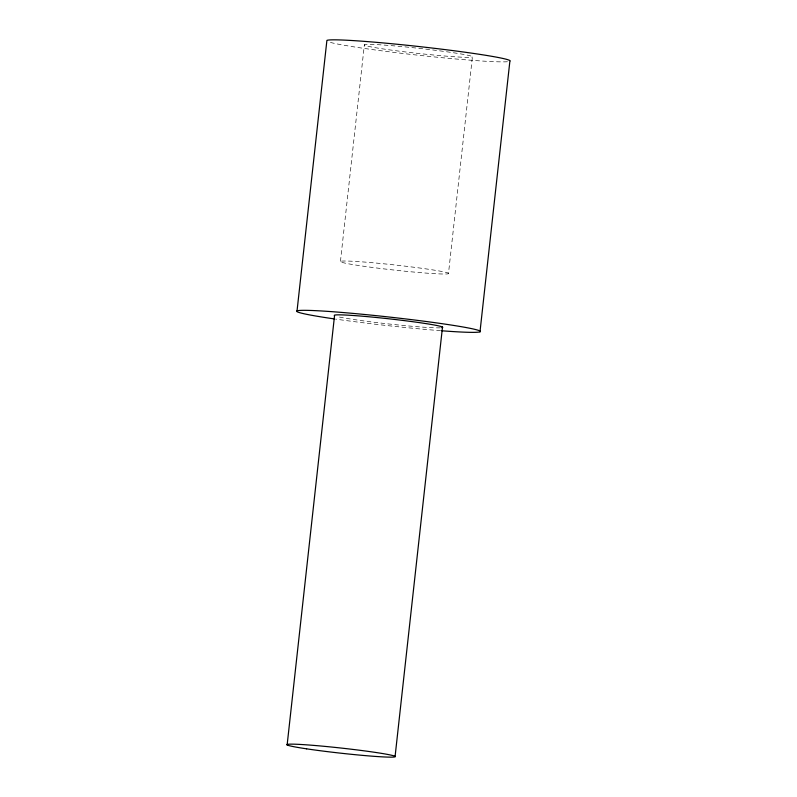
<?xml version="1.0" encoding="UTF-8"?>
<svg xmlns="http://www.w3.org/2000/svg" width="797" height="797" viewBox="0 0 797 797"><rect width="100%" height="100%" fill="white"/><g stroke="black" fill="none" stroke-linecap="round" stroke-linejoin="round"><path stroke-width="0.6" stroke-dasharray="3.98 2.99" d="M340.458 261.326L364.378 44.672M448.462 273.69A54.555 2.57 6.3 0 0 371.711 262.661A54.555 2.57 6.3 0 0 363.203 266.178A54.555 2.57 6.3 0 0 448.462 273.69L472.382 57.045A54.555 2.57 6.3 0 0 395.631 46.007A54.555 2.57 6.3 0 0 387.123 49.524A54.555 2.57 6.3 0 0 472.382 57.045M507.42 61.738A92.412 4.354 6.3 0 1 416.841 55.063A92.412 4.354 6.3 0 1 328.623 41.902M440.572 330.685A92.412 4.354 6.3 0 1 335.567 319.099M440.362 327.816A54.555 2.57 6.3 0 1 391.307 324.24A54.555 2.57 6.3 0 1 338.586 316.857"/><path stroke-width="1.2" d="M297.042 310.87L326.9 40.388A92.412 4.354 6.3 0 1 426.704 47.412A92.412 4.354 6.3 0 1 509.861 61.329L479.993 331.821M287.139 744.946L334.541 315.652A54.555 2.57 6.3 0 1 390.45 318.979A54.555 2.57 6.3 0 1 441.986 327.667M395.103 756.343L442.494 327.049M334.282 318.91A92.412 4.354 6.3 0 1 320.603 310.92A92.412 4.354 6.3 0 1 457.269 326.013A92.412 4.354 6.3 0 1 441.737 330.775M306.596 748.831A54.555 2.57 6.3 0 0 394.595 756.961A54.555 2.57 6.3 0 0 322.167 746.131A54.555 2.57 6.3 0 0 306.596 748.831"/></g></svg>
